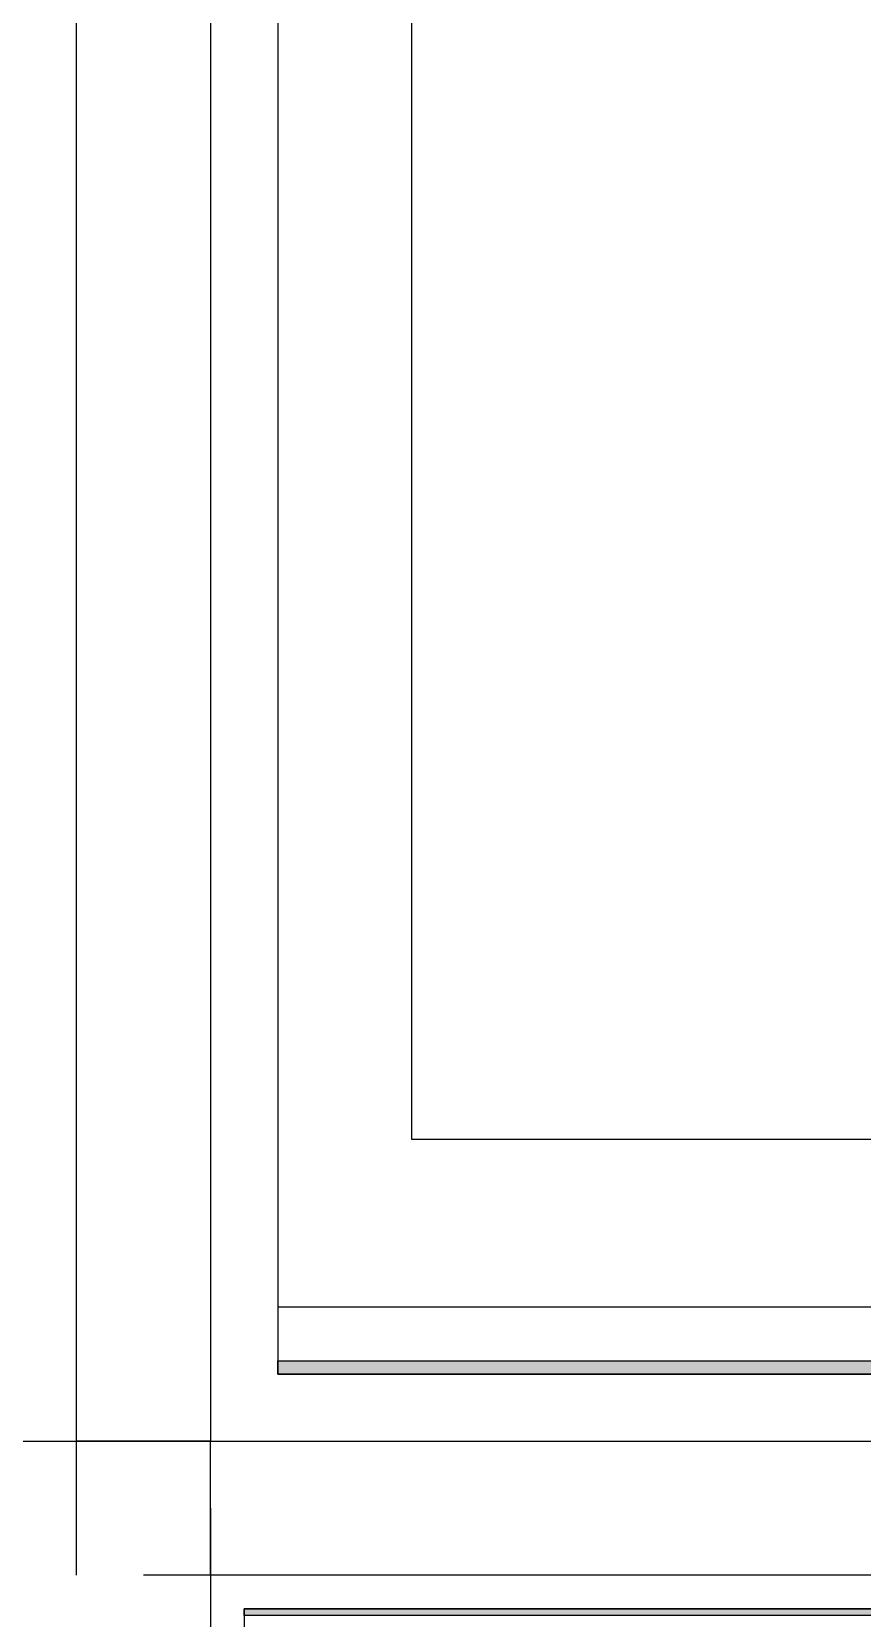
# Model space of a CAD drawing. Header units: millimetres. Extents: x 70151 to 230897, y 35202 to 113211.
# Drawn here: x 165597 to 169314, y 64732 to 71833 of the extents above; entities that cross this region are included whole.
import ezdxf
from ezdxf.enums import TextEntityAlignment as Align

# ---------------------------------------------------------------- set-up
doc = ezdxf.new("R2010")
doc.units = ezdxf.units.MM
doc.header["$LTSCALE"] = 50
doc.layers.add('F-SYM', color=7, linetype='Continuous')
doc.layers.add('FORM(YOURNAME)-11', color=1, linetype='Continuous')
doc.styles.add('YOURNAME', font='malgun.ttf')

# ---------------------------------------------------------------- blocks, each defined once
blk = doc.blocks.new('FORM-PLAN')
at = {"layer": 'FORM(YOURNAME)-11'}
h = blk.add_hatch(color=256, dxfattribs=at)
h.dxf.hatch_style = 1
h.paths.add_polyline_path([(-71444, 55115), (10556, 55115), (10556, 54915), (-71444, 54915)])
h.paths.add_polyline_path([(-71444, -2085), (10556, -2085), (10556, -2285), (-71444, -2285)])
at = {"layer": 'Defpoints', "color": 158}
blk.add_line((1346, -1285), (-71444, -1285), dxfattribs=at)
at = {"layer": 'Defpoints', "color": 1}
for points in [[(-72444, 58115), (-72444, 56115), (-74444, 56115)], [(-72444, -5285), (-72444, -3285), (-74444, -3285)], [(11556, -5285), (11556, -3285), (13556, -3285)]]:
    blk.add_lwpolyline(points, dxfattribs=at)
at = {"layer": 'Defpoints', "color": 158}
for points in [[(-71444, -2285), (10556, -2285), (10556, 55115), (-71444, 55115)], [(-69444, 53115), (-64, 53115), (-64, 1215), (-69444, 1215)]]:
    blk.add_lwpolyline(points, close=True, dxfattribs=at)
at = {"layer": 'FORM(YOURNAME)-11', "color": 250}
blk.add_lwpolyline([(-72444, -3285), (11556, -3285), (11556, 56115), (-72444, 56115)], close=True, dxfattribs=at)
at = {"layer": 'FORM(YOURNAME)-11'}
for points in [[(-71444, 55115), (10556, 55115), (10556, 54915), (-71444, 54915)], [(-71444, -2085), (10556, -2085), (10556, -2285), (-71444, -2285)]]:
    blk.add_lwpolyline(points, close=True, dxfattribs=at)
at = {"layer": 'FORM(YOURNAME)-11', "color": 3, "style": 'YOURNAME'}
for tag, height, p in [('1', 451, (9905, 18188)), ('2', 451, (9905, 17544)), ('3', 451, (9905, 16257)), ('4', 451, (9905, 14326)), ('5', 515, (9905, 12009)), ('6', 515, (9905, 9757)), ('7', 515, (9905, 7504)), ('8', 515, (9905, 5252)), ('9', 515, (9905, 2999)), ('10', 515, (5655, 811)), ('11', 515, (9905, 747)), ('12', 515, (5655, -1441)), ('13', 515, (9905, -1441))]:
    blk.add_attdef(tag, text='', height=height, dxfattribs=at).set_placement(p, align=Align.MIDDLE_RIGHT)

msp = doc.modelspace()

# ---------------------------------------------------------------- block references
at = {"layer": 'F-SYM'}
for p, xscale, yscale, zscale in [((162330.7, 66509.9), 0.3, 0.3, 0.3), ((188130.7, 66509.9), 0.3, 0.3, 0.3), ((177264, 56507.2), 0.15, 0.15, 0.15)]:
    msp.add_blockref('FORM-PLAN', p, dxfattribs=dict(at, xscale=xscale, yscale=yscale, zscale=zscale))

doc.saveas('drawing.dxf')
